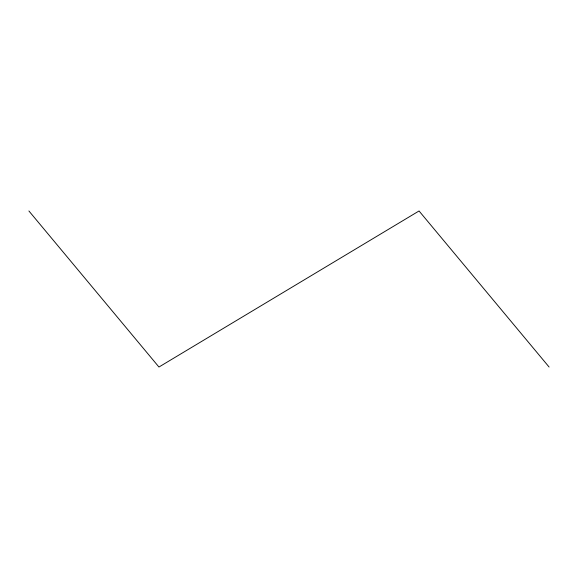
<?xml version="1.0" encoding="UTF-8"?>
<svg xmlns="http://www.w3.org/2000/svg" width="578" height="578" viewBox="0 0 578 578"><rect width="100%" height="100%" fill="white"/><g stroke="black" fill="none" stroke-linecap="round" stroke-linejoin="round"><path stroke-width="0.87" d="M549.1 367.03L419.05 210.97L158.95 367.03L28.9 210.97"/></g></svg>
